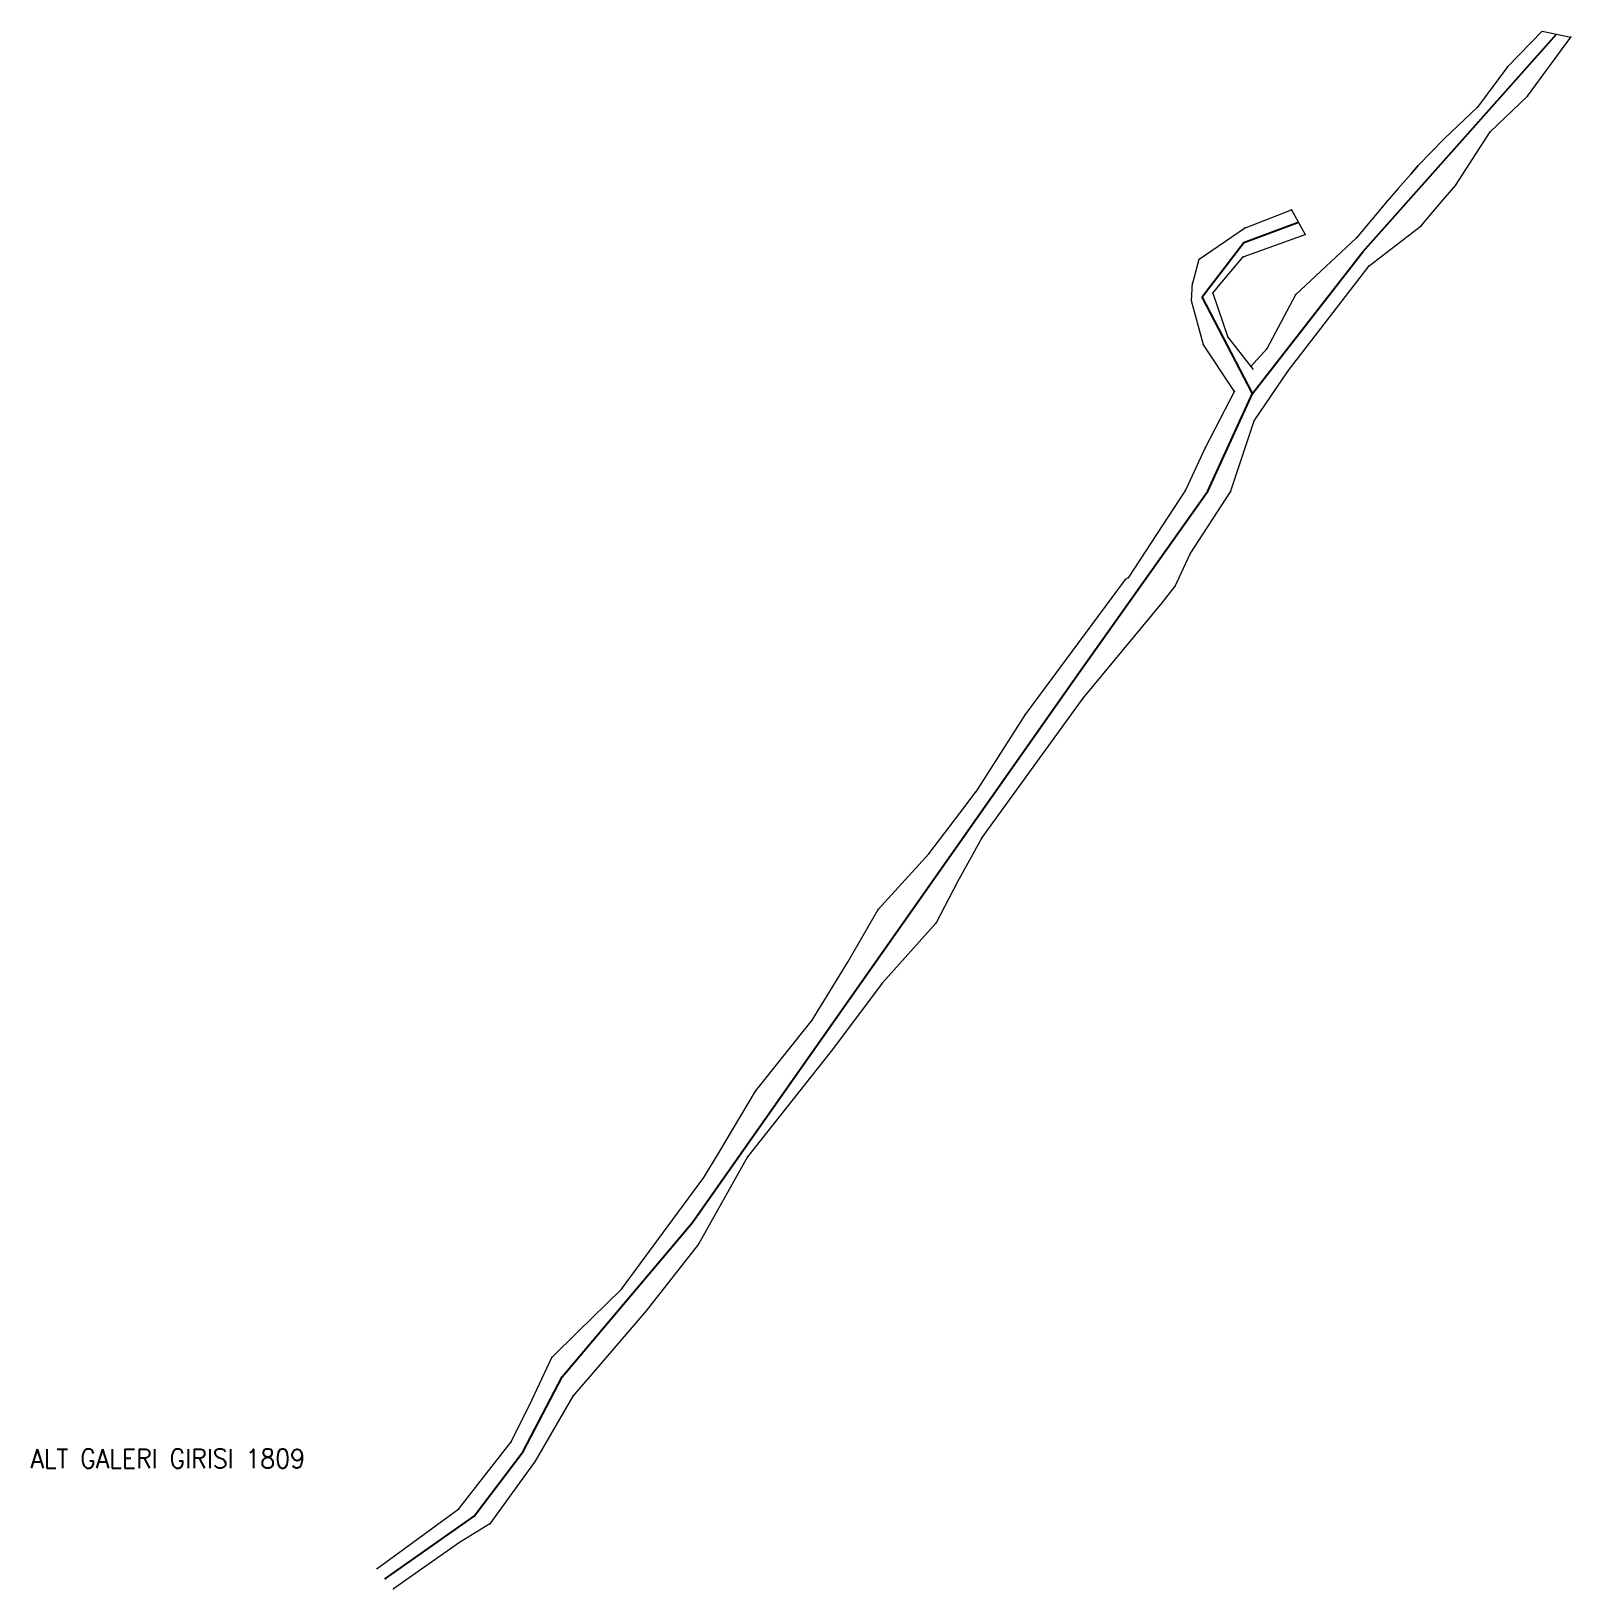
# Model space of a CAD drawing. Header units: millimetres. Extents: x 241527 to 241689, y 4251663 to 4251827.
import ezdxf

# ---------------------------------------------------------------- set-up
doc = ezdxf.new("R2010")
doc.units = ezdxf.units.MM
for name, color, linetype, lineweight, true_color in [('ALTGALERI', 2, 'Continuous', 0, 0xffff00), ('GEOFENCE', 1, 'Continuous', 25, 0xff0000), ('INIT_COORD', 3, 'Continuous', 25, 0x00ff00), ('TEXT_BLUE', 5, 'Continuous', 0, 0x0000ff)]:
    doc.layers.add(name, color=color, linetype=linetype, lineweight=lineweight, true_color=true_color)
doc.styles.add('textstyle11', font='standard')

msp = doc.modelspace()

# ---------------------------------------------------------------- linework, layer by layer
at = {"layer": 'ALTGALERI', "lineweight": 0}
for p, q in [((241685.96, 4251826.63, 1812.6), (241682.34, 4251822.88, 1809)), ((241685.96, 4251826.63, 1812.6), (241688.97, 4251825.98, 1813.77)), ((241684.42, 4251819.79, 1808.98), (241688.97, 4251825.98, 1813.77)), ((241682.34, 4251822.88, 1809), (241679.19, 4251818.64, 1808.91)), ((241680.49, 4251816.06, 1808.73), (241684.42, 4251819.79, 1808.98)), ((241679.19, 4251818.64, 1808.91), (241675.7, 4251815.37, 1808.64)), ((241672.96, 4251812.52, 1808.56), (241675.7, 4251815.37, 1808.64)), ((241676.88, 4251810.45, 1808.61), (241680.49, 4251816.06, 1808.73)), ((241670.86, 4251810.11, 1808.59), (241672.18, 4251811.63, 1808.57)), ((241672.96, 4251812.52, 1808.56), (241672.18, 4251811.63, 1808.57)), ((241672.18, 4251811.63, 1808.57), (241672.96, 4251812.52, 1808.56)), ((241670.86, 4251810.11, 1808.59), (241669.71, 4251808.8, 1808.61)), ((241674.75, 4251807.95, 1808.61), (241676.88, 4251810.45, 1808.61)), ((241669.71, 4251808.8, 1808.61), (241666.49, 4251804.96, 1808.52)), ((241654.74, 4251805.96, 1809.1), (241659.67, 4251807.87, 1808.93)), ((241659.67, 4251807.87, 1808.93), (241661.1, 4251805.3, 1808.83)), ((241673.27, 4251806.2, 1808.61), (241674.75, 4251807.95, 1808.61)), ((241649.97, 4251802.7, 1809.1), (241654.74, 4251805.96, 1809.1)), ((241654.6, 4251802.94, 1809.1), (241661.1, 4251805.3, 1808.83)), ((241666.49, 4251804.96, 1808.56), (241660.06, 4251798.95, 1808.44)), ((241667.82, 4251802.01, 1808.55), (241673.27, 4251806.2, 1808.61)), ((241673.27, 4251806.2, 1808.61), (241673.39, 4251806.35, 1808.61)), ((241649.24, 4251799.93, 1809), (241649.97, 4251802.7, 1809.1)), ((241652.01, 4251799.86, 1808.85), (241654.6, 4251802.94, 1809.1)), ((241659.32, 4251790.99, 1808.31), (241667.82, 4251802.01, 1807.92)), ((241649.18, 4251798.35, 1862.72), (241649.27, 4251800.21, 1863.49)), ((241650.42, 4251793.73, 1861.59), (241649.18, 4251798.35, 1862.72)), ((241651.41, 4251799.15, 1863.66), (241652.01, 4251799.86, 1808.85)), ((241651.41, 4251799.15, 1863.66), (241652.99, 4251794.52, 1862.81)), ((241660.06, 4251798.95, 1808.44), (241657.06, 4251793.31, 1808.27)), ((241653.69, 4251788.82, 1863.22), (241650.42, 4251793.73, 1861.59)), ((241652.99, 4251794.52, 1862.81), (241655.62, 4251791.13, 1864.12)), ((241657.06, 4251793.31, 1808.27), (241655.38, 4251791.43, 1808.43)), ((241655.73, 4251785.76, 1808.44), (241659.32, 4251790.99, 1808.31)), ((241653.66, 4251788.86, 1808.47), (241650.58, 4251782.9, 1808.29)), ((241653.26, 4251778.3, 1808.02), (241655.73, 4251785.76, 1808.44)), ((241650.58, 4251782.9, 1808.29), (241648.53, 4251778.46, 1808.38)), ((241648.53, 4251778.46, 1808.38), (241642.5, 4251769.29, 1808.52)), ((241649.04, 4251771.8, 1808.49), (241653.26, 4251778.3, 1808.02)), ((241647.46, 4251768.41, 1808.45), (241649.04, 4251771.8, 1808.49)), ((241642.21, 4251769.09, 1808.6), (241631.71, 4251754.92, 1809.03)), ((241642.5, 4251769.29, 1808.52), (241642.21, 4251769.09, 1808.6)), ((241646.08, 4251766.66, 1808.38), (241647.46, 4251768.41, 1808.45)), ((241637.81, 4251756.65, 1808.81), (241646.08, 4251766.66, 1808.38)), ((241627.14, 4251741.92, 1808.91), (241637.81, 4251756.65, 1808.81)), ((241631.71, 4251754.92, 1809.03), (241626.53, 4251746.83, 1809.17)), ((241625.4, 4251745.31, 1808.96), (241626.53, 4251746.83, 1809.17)), ((241621.6, 4251740.32, 1808.98), (241625.4, 4251745.31, 1808.96)), ((241627.14, 4251741.92, 1808.91), (241624.61, 4251737.37, 1808.91)), ((241616.29, 4251734.48, 1808.92), (241621.6, 4251740.32, 1808.98)), ((241624.61, 4251737.37, 1808.91), (241622.35, 4251733.07, 1808.87)), ((241613.14, 4251729.03, 1808.85), (241616.29, 4251734.48, 1808.92)), ((241622.35, 4251733.07, 1808.87), (241616.72, 4251726.77, 1808.76)), ((241609.34, 4251722.86, 1809.03), (241613.14, 4251729.03, 1808.85)), ((241616.72, 4251726.77, 1808.76), (241611.36, 4251719.63, 1809.44)), ((241603.42, 4251715.42, 1809.16), (241609.34, 4251722.86, 1809.03)), ((241611.36, 4251719.63, 1808.76), (241602.58, 4251708.53, 1809.44)), ((241599.57, 4251708.96, 1809.38), (241603.42, 4251715.42, 1809.16)), ((241602.58, 4251708.53, 1809.44), (241597.44, 4251699.36, 1809.25)), ((241597.97, 4251706.38, 1809.2), (241599.57, 4251708.96, 1809.38)), ((241594.24, 4251701.3, 1809.34), (241597.97, 4251706.38, 1809.2)), ((241589.36, 4251694.65, 1809.21), (241594.24, 4251701.3, 1809.34)), ((241597.44, 4251699.36, 1809.25), (241591.94, 4251692.38, 1809.03)), ((241584.75, 4251690.18, 1809.17), (241589.36, 4251694.65, 1809.21)), ((241591.94, 4251692.38, 1809.03), (241587.27, 4251686.97, 1809.03)), ((241582.02, 4251687.48, 1809.22), (241584.75, 4251690.18, 1809.17)), ((241579.94, 4251682.99, 1808.8), (241582.02, 4251687.48, 1809.22)), ((241587.27, 4251686.97, 1809.03), (241584.24, 4251683.41, 1808.88)), ((241577.77, 4251678.64, 1808.9), (241579.94, 4251682.99, 1808.8)), ((241584.24, 4251683.41, 1808.88), (241580.28, 4251676.62, 1808.77)), ((241572.27, 4251671.61, 1808.75), (241577.77, 4251678.64, 1808.9)), ((241580.28, 4251676.62, 1808.77), (241575.51, 4251670.03, 1808.93)), ((241563.71, 4251665.36, 1808.63), (241572.27, 4251671.61, 1808.75)), ((241575.51, 4251670.03, 1808.93), (241572.36, 4251668.08, 1808.96)), ((241572.36, 4251668.08, 1808.96), (241565.43, 4251663.21, 1808.87))]:
    msp.add_line(p, q, dxfattribs=at)
for p in [(241688.97, 4251825.98, 1813.77), (241682.34, 4251822.88, 1809), (241684.42, 4251819.79, 1808.98), (241679.19, 4251818.64, 1808.91), (241680.49, 4251816.06, 1808.73), (241676.88, 4251810.45, 1808.61), (241669.71, 4251808.8, 1808.61), (241659.67, 4251807.87, 1808.93), (241654.74, 4251805.96, 1809.1), (241661.1, 4251805.3, 1808.83), (241666.49, 4251804.96, 1808.52), (241673.27, 4251806.2, 1808.61), (241649.97, 4251802.7, 1809.1), (241654.6, 4251802.94, 1809.1), (241667.82, 4251802.01, 1808.55), (241649.18, 4251798.35, 1809), (241651.41, 4251799.15, 1809), (241660.06, 4251798.95, 1808.44), (241650.42, 4251793.73, 1808.7), (241652.99, 4251794.52, 1808.8), (241657.06, 4251793.31, 1808.27), (241655.38, 4251791.43, 1808.43), (241659.32, 4251790.99, 1808.31), (241653.69, 4251788.82, 1808.6), (241655.73, 4251785.76, 1808.44), (241650.58, 4251782.9, 1808.29), (241648.53, 4251778.46, 1808.38), (241653.26, 4251778.3, 1808.02), (241649.04, 4251771.8, 1808.49), (241642.21, 4251769.09, 1808.6), (241642.5, 4251769.29, 1808.52), (241647.46, 4251768.41, 1808.45), (241637.81, 4251756.65, 1808.81), (241631.71, 4251754.92, 1809.03), (241626.53, 4251746.83, 1809.17), (241625.4, 4251745.31, 1808.96), (241627.14, 4251741.92, 1808.91), (241621.6, 4251740.32, 1808.98), (241616.29, 4251734.48, 1808.92), (241622.35, 4251733.07, 1808.87), (241616.72, 4251726.77, 1808.76), (241609.34, 4251722.86, 1809.03), (241603.42, 4251715.42, 1809.16), (241602.58, 4251708.53, 1809.44), (241597.44, 4251699.36, 1809.25), (241589.36, 4251694.65, 1809.21), (241582.02, 4251687.48, 1809.22), (241584.24, 4251683.41, 1808.88), (241577.77, 4251678.64, 1808.9), (241580.28, 4251676.62, 1808.77), (241572.27, 4251671.61, 1808.75), (241575.51, 4251670.03, 1808.93), (241563.71, 4251665.36, 1808.63), (241565.43, 4251663.21, 1808.87)]:
    msp.add_point(p, dxfattribs=at)
at = {"layer": 'GEOFENCE'}
for p, q in [((241667.16, 4251803.48, 1809), (241687.47, 4251826.3, 1809)), ((241654.67, 4251804.45, 1809), (241660.39, 4251806.59, 1809)), ((241650.29, 4251798.75, 1809), (241654.67, 4251804.45, 1809)), ((241655.56, 4251788.6, 1809), (241667.16, 4251803.48, 1809)), ((241655.56, 4251788.6, 1809), (241650.29, 4251798.75, 1809)), ((241650.89, 4251778.38, 1809), (241655.56, 4251788.6, 1809)), ((241637.39, 4251759.33, 1809), (241650.89, 4251778.38, 1809)), ((241596.77, 4251701.6, 1809), (241637.39, 4251759.33, 1809)), ((241583.13, 4251685.45, 1809), (241596.77, 4251701.6, 1809)), ((241579.02, 4251677.63, 1809), (241583.13, 4251685.45, 1809)), ((241573.89, 4251670.82, 1809), (241579.02, 4251677.63, 1809)), ((241564.57, 4251664.29, 1809), (241573.89, 4251670.82, 1809))]:
    msp.add_line(p, q, dxfattribs=at)
at = {"layer": 'INIT_COORD'}
msp.add_point((241564.57, 4251664.29, 1808.75), dxfattribs=at)

# ---------------------------------------------------------------- texts
at = {"layer": 'TEXT_BLUE', "lineweight": 0, "style": 'textstyle11'}
msp.add_text('ALT GALERI GIRISI 1809', height=2, dxfattribs=at).set_placement((241527.31, 4251675.88))

doc.saveas('drawing.dxf')
